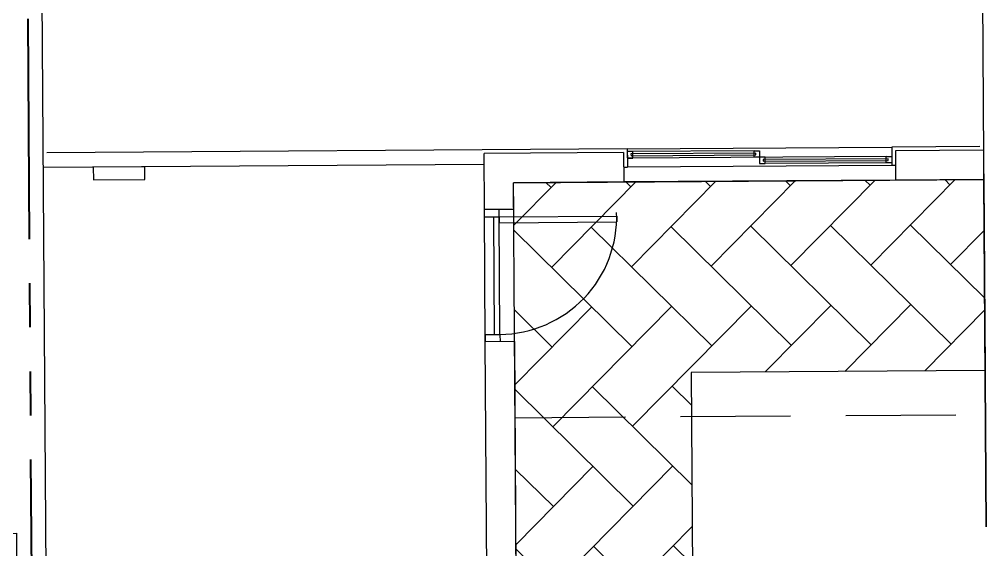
# Model space of a CAD drawing. Header units: feet. Extents: x 919634 to 928945, y 707022 to 708026.
# Drawn here: x 920297.11 to 920319.03, y 707534.56 to 707546.6 of the extents above; entities that cross this region are included whole.
import ezdxf

# ---------------------------------------------------------------- set-up
doc = ezdxf.new("R2010")
doc.units = ezdxf.units.FT
doc.header["$LTSCALE"] = 20
doc.header["$MEASUREMENT"] = 0
doc.linetypes.add('Site Plan$0$HIDDEN2', pattern=[0.1875, 0.125, -0.0625])
doc.linetypes.add('Site Plan$0$PHANTOM2', pattern=[1.25, 0.625, -0.125, 0.125, -0.125, 0.125, -0.125])
for name, color, linetype in [('-u-site-xref', 7, 'Continuous'), ('Site Plan$0$-u-site-bldg_interior', 252, 'Continuous'), ('Site Plan$0$SP-BLDG-ROOF ABOVE', 4, 'Site Plan$0$HIDDEN2'), ('Site Plan$0$SP-LOT PAVERS', 254, 'Continuous')]:
    doc.layers.add(name, color=color, linetype=linetype)
for name, color, linetype, lineweight in [('Site Plan$0$SP-LOT LINES', 252, 'Site Plan$0$PHANTOM2', 40), ('Site Plan$0$SP-SIDEWALK', 2, 'Continuous', 25), ('SP-BUILDING-FOOTPRINT', 1, 'Continuous', 25)]:
    doc.layers.add(name, color=color, linetype=linetype, lineweight=lineweight)
doc.layers.get('-u-site-xref').off()

# ---------------------------------------------------------------- blocks, each defined once
blk = doc.blocks.new('Site Plan$0$DR1H902')
for p, q in [((-0.5, 0), (-0.5, 1)), ((-0.5, 1.000000000000057), (-0.4500000000000455, 1.000000000000057)), ((-0.4500000000000455, 0), (-0.4500000000000455, 1)), ((-0.5, -5.684341886080801e-14), (-0.4500000000000455, -5.684341886080801e-14))]:
    blk.add_line(p, q)
blk.add_arc((-0.5, 0), 1, 0, 91.70698490235472)
blk = doc.blocks.new('Site Plan')
at = {"layer": 'Site Plan$0$SP-LOT PAVERS'}
h = blk.add_hatch(dxfattribs=at)
h.set_pattern_fill('AR-HBONE', color=256, scale=0.32, angle=-89.58178215075662)
h.set_pattern_definition([(315.4182178492434, (4.999891299521551, 0.0329695928376168), (1.810145136983853, 0.01321298806884015), [3.84, -1.28]), (45.41821784924338, (5.911570362129707, -0.8654964817005141), (1.810145136983853, 0.01321298806884), [3.84, -1.28])])
h.paths.add_polyline_path([(920317.45426028, 707522.742296961), (920317.5847680299, 707502.7427227724), (920298.5818316888, 707502.618718609), (920298.4565357671, 707522.5790091414), (920308.4545198245, 707522.6442512505), (920308.322569356, 707542.8938213475), (920318.9888202952, 707542.9634242225), (920319.0170969742, 707538.6301831756), (920312.3507427737, 707538.5866817051), (920312.4543486338, 707522.7096699055)])
at = {"layer": 'Site Plan$0$-u-site-bldg_interior'}
for p, q in [((920297.7839759303, 707523.241301195, 1.997172001038086e-07), (920297.418297673, 707579.2794249153, 1.99717204207895e-07)), ((920318.7641208516, 707577.4262498955, 1.99717204207895e-07), (920318.9935969786, 707542.2603319472, 1.99717204207895e-07)), ((920310.9007650197, 707543.6606613997, 1.997172001038086e-07), (920297.734378679, 707543.5747437977, 1.997172001038086e-07)), ((920310.9007650199, 707543.6606613727, 1.997172001038086e-07), (920316.9006372765, 707543.6998136976, 1.997172001038086e-07)), ((920310.9007650199, 707543.6606613725, 1.997172001038086e-07), (920310.903483931, 707543.2440036314, 1.997172001038086e-07)), ((920318.9005946952, 707543.7128644997, 1.997172001038086e-07), (920316.9006372764, 707543.6998137246, 1.997172001038086e-07)), ((920316.9006372765, 707543.6998136974, 1.997172001038086e-07), (920316.9033561876, 707543.2831559563, 1.997172001038086e-07)), ((920310.817977243, 707543.5767860583, 1.997172001038086e-07), (920307.6513779964, 707543.5561223312, 1.997172001038086e-07)), ((920307.6596854676, 707542.283049384, 1.997172001038086e-07), (920307.6513779964, 707543.5561223312, 1.997172001038086e-07)), ((920310.8179772432, 707543.5767860311, 1.997172001038086e-07), (920310.8223275011, 707542.9101336126, 1.997172001038086e-07)), ((920313.7761116461, 707543.6169232195, 1.997172001038086e-07), (920310.9011728565, 707543.5981627305, 1.997172001038086e-07)), ((920316.7769993934, 707543.4906691536, 1.997172001038086e-07), (920310.9021244755, 707543.4523325021, 1.997172001038086e-07)), ((920318.9844700367, 707543.6300767228, 1.997172001038086e-07), (920316.9845126178, 707543.6170259478, 1.997172001038086e-07)), ((920316.9845126179, 707543.6170259205, 1.997172001038086e-07), (920316.9888628763, 707542.9503734476, 1.997172001038086e-07)), ((920307.6530093433, 707543.3061276538, 1.997172001038086e-07), (920297.6532222489, 707543.2408737788, 1.997172001038086e-07)), ((920310.820152372, 707543.243459849, 1.997172001038086e-07), (920310.903483931, 707543.2440036314, 1.997172001038086e-07)), ((920316.9033561876, 707543.2831559563, 1.997172001038086e-07), (920310.903483931, 707543.2440036314, 1.997172001038086e-07)), ((920316.9053985799, 707543.3456705876, 1.997172001038086e-07), (920314.0280095615, 707543.3268941095, 1.997172001038086e-07)), ((920316.9866877468, 707543.2836997387, 1.997172001038086e-07), (920316.9033561876, 707543.2831559563, 1.997172001038086e-07)), ((920310.8223275014, 707542.9101335853, 1.997172001038086e-07), (920308.3223807277, 707542.8938201165, 1.997172001038086e-07)), ((920308.3263379405, 707542.2873996424, 1.997172001038086e-07), (920308.3223807277, 707542.8938201165, 1.997172001038086e-07)), ((920316.9888628763, 707542.9503734476, 1.997172001038086e-07), (920310.8223275011, 707542.9101336126, 1.997172001038086e-07)), ((920318.9890153541, 707542.9634254953, 1.99717204207895e-07), (920316.9890515107, 707542.9503746785, 1.99717204207895e-07)), ((920319.0402669485, 707535.0862889753, 1.997172001038086e-07), (920318.9890153541, 707542.9634254953, 1.99717204207895e-07)), ((920308.3263379405, 707542.2873996424, 1.997172001038086e-07), (920307.6596854676, 707542.283049384, 1.997172001038086e-07)), ((920307.6794251603, 707539.2827907385, 1.997172001038086e-07), (920307.6596854675, 707542.2830493952, 1.997172001038086e-07)), ((920307.6607730321, 707542.1163862657, 1.997172001038086e-07), (920307.6596854676, 707542.283049384, 1.997172001038086e-07)), ((920307.6607730321, 707542.1163862657, 1.997172001038086e-07), (920307.9940992687, 707542.1185613949, 1.997172001038086e-07)), ((920307.8866664935, 707539.4508133013, 1.997172001038086e-07), (920307.86910193, 707542.1177457215, 1.997172001038086e-07)), ((920307.9940992687, 707542.1185613949, 1.997172001038086e-07), (920307.9930117041, 707542.2852245133, 1.997172001038086e-07)), ((920308.0116638321, 707539.4516289748, 1.997172001038086e-07), (920307.9940992687, 707542.1185613949, 1.997172001038086e-07)), ((920307.6780147584, 707539.4494517389, 1.997172001038086e-07), (920307.6791023229, 707539.2827886206, 1.997172001038086e-07)), ((920307.678176177, 707539.4494527922, 1.997172001038086e-07), (920308.0116638321, 707539.4516289748, 1.997172001038086e-07)), ((920308.3460776332, 707539.2871409856, 1.997172001038086e-07), (920307.6792637416, 707539.2827896739, 1.997172001038086e-07)), ((920307.7835170932, 707523.3065534652, 1.997172001038086e-07), (920307.6792637416, 707539.2827896739, 1.997172001038086e-07)), ((920308.0116638321, 707539.4516289748, 1.997172001038086e-07), (920308.0127513967, 707539.2849658565, 1.997172001038086e-07)), ((920308.4545198245, 707522.6442512505, 1.997172001038086e-07), (920308.3459162146, 707539.2871399323, 1.997172001038086e-07))]:
    blk.add_line(p, q, dxfattribs=at)
at = {"layer": 'Site Plan$0$-u-site-bldg_interior', "elevation": 1.99717204207895e-07}
for points in [[(920311.0261701952, 707543.5989784038), (920310.9011728565, 707543.5981627305), (920310.9021244755, 707543.4523325021), (920311.0271218142, 707543.4531481755)], [(920310.9851161707, 707543.5049585088), (920313.8183891808, 707543.5234471066), (920313.8181172897, 707543.5651128863), (920310.9848442796, 707543.5466242884)], [(920313.7761116461, 707543.6169232195), (920313.9011089847, 707543.6177388929), (920313.9020606037, 707543.4719086646), (920313.7770632651, 707543.4710929912)], [(920314.0270579425, 707543.472724338), (920313.9020606037, 707543.4719086646), (920313.9030122228, 707543.3260784361), (920314.0280095615, 707543.3268941095)], [(920313.986003918, 707543.3787044429), (920316.8192769281, 707543.3971930407), (920316.819005037, 707543.4388588202), (920313.9857320269, 707543.4203702224)], [(920316.7769993934, 707543.4906691536), (920316.9019967321, 707543.491484827), (920316.9029483511, 707543.3456545986), (920316.7779510124, 707543.344838925)], [(920299.9526887701, 707542.9642061319), (920299.9507855321, 707543.2558665888), (920298.7841437045, 707543.2482536368), (920298.7860469425, 707542.9565931798)]]:
    blk.add_lwpolyline(points, close=True, dxfattribs=at)
at = {"layer": 'Site Plan$0$SP-BLDG-ROOF ABOVE', "elevation": 1.99717204207895e-07}
blk.add_lwpolyline([(920308.3571827944, 707537.560600329), (920319.0237166086, 707537.630000785)], dxfattribs=at)
at = {"layer": 'Site Plan$0$SP-LOT LINES', "ltscale": 0.4, "elevation": 1.99717204207895e-07}
blk.add_lwpolyline([(920274.9722019634, 707596.4666547023), (920296.971733571, 707596.6102132272), (920297.5851199955, 707502.6122145406), (920275.5855883879, 707502.4686560157)], close=True, dxfattribs=at)
at = {"layer": 'Site Plan$0$SP-SIDEWALK'}
for p, q in [((920318.9844204746, 707543.6376992889, 1.997172001038086e-07), (920319.0126971537, 707539.3044582146, 1.997172001038086e-07)), ((920318.988820295, 707542.9634242499, 1.997172001038086e-07), (920319.0170969742, 707538.6301831756, 1.997172001038086e-07)), ((920319.0170969742, 707538.6301831756, 1.997172001038086e-07), (920312.3507427739, 707538.5866817051, 1.997172001038086e-07)), ((920312.3507427739, 707538.5866817051, 1.997172001038086e-07), (920312.4543486339, 707522.7096699055, 1.99717204207895e-07))]:
    blk.add_line(p, q, dxfattribs=at)
at = {"layer": 'Site Plan$0$-u-site-bldg_interior', "extrusion": (0, 0, -1), "xscale": -2.666990255305792, "yscale": 2.666990255305792, "zscale": -7.111974014148773, "rotation": 89.62612018349861}
blk.add_blockref('Site Plan$0$DR1H902', (-920308.0028008411, 707540.7850946581, -1.997172001038086e-07), dxfattribs=at)

msp = doc.modelspace()

# ---------------------------------------------------------------- block references
at = {"layer": '-u-site-xref'}
msp.add_blockref('Site Plan', (0, 0), dxfattribs=at)

# ---------------------------------------------------------------- next in the draw order: linework, layer by layer
at = {"layer": 'SP-BUILDING-FOOTPRINT', "elevation": 1.99717204207895e-07}
msp.add_lwpolyline([(920252.7670032731, 707576.7588375859), (920252.9898906277, 707542.5928979334), (920264.322981902, 707542.66685232), (920264.455182803, 707522.4078123239), (920275.1216381323, 707522.4750010032), (920275.1732925111, 707514.5496027942), (920286.506505288, 707514.6235579737), (920286.3743661916, 707534.8731267769), (920297.0406171308, 707534.9427296792), (920297.1213537713, 707522.570296376), (920308.4547084527, 707522.6442524815), (920308.3223807277, 707542.8938201165), (920318.988820295, 707542.9634242499), (920319.0402227513, 707535.086288687)], dxfattribs=at)

doc.saveas('drawing.dxf')
